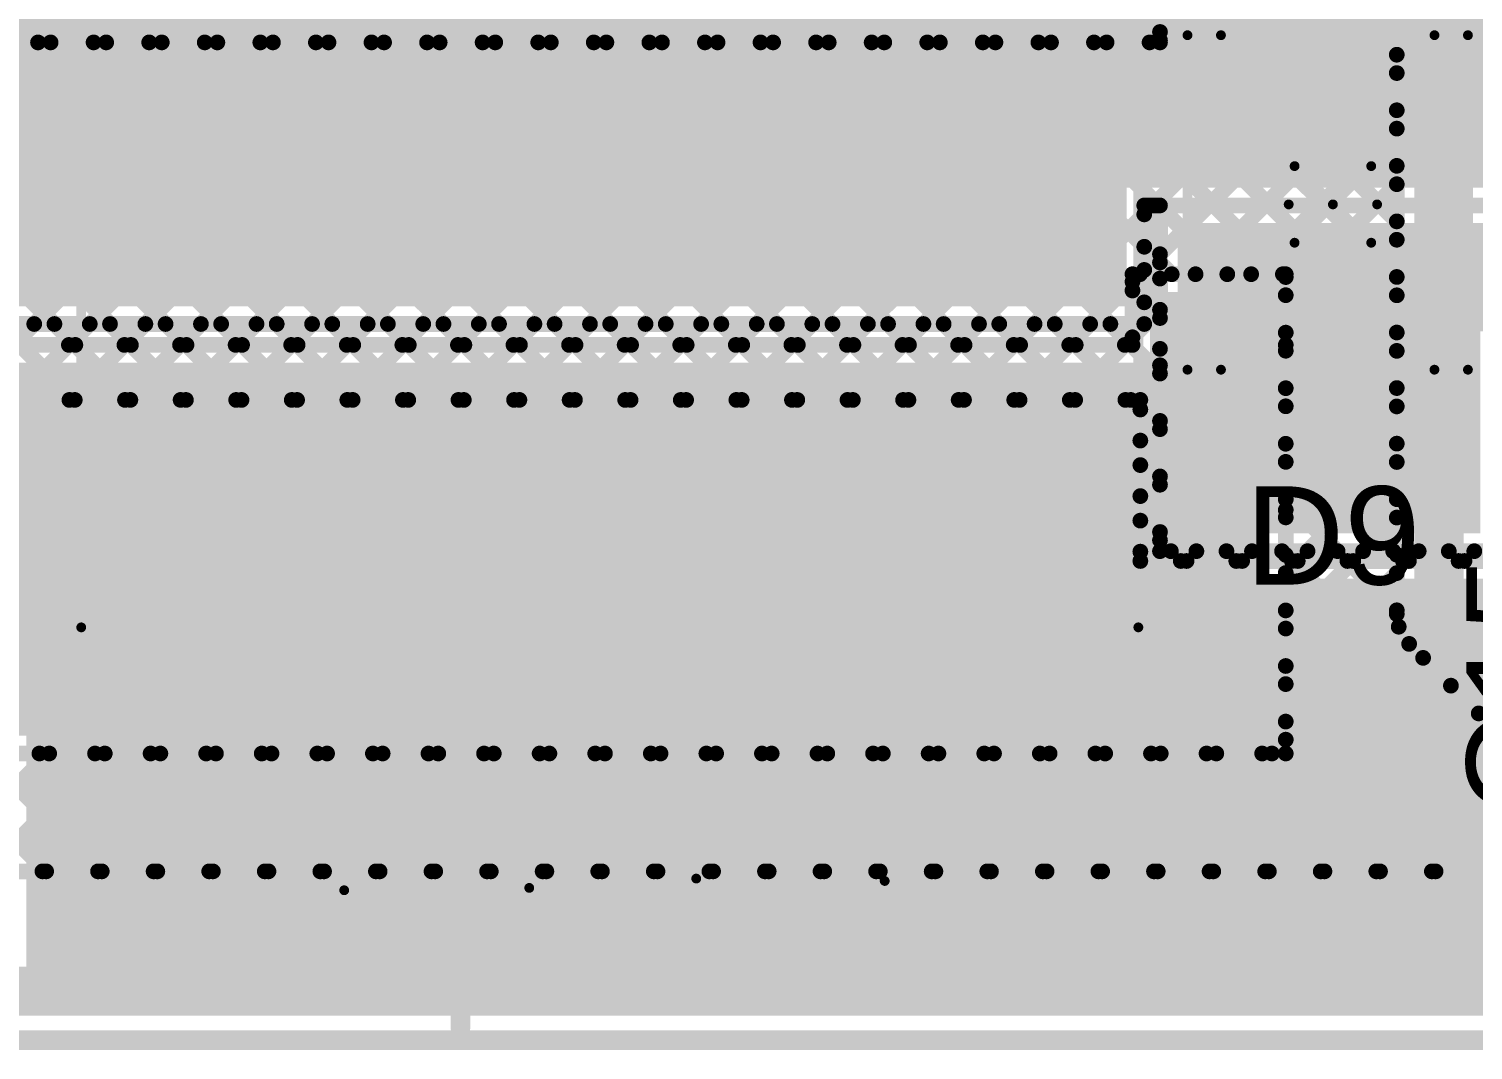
# Model space of a CAD drawing. Header units: millimetres. Extents: x -0.01 to 3.73, y -0.01 to 3.05.
# Drawn here: x 0.575 to 1.31, y -0.005 to 0.515 of the extents above; entities that cross this region are included whole.
import ezdxf

# ---------------------------------------------------------------- set-up
doc = ezdxf.new("R2010")
doc.units = ezdxf.units.MM
doc.header["$MEASUREMENT"] = 0
for name, color, linetype in [('BottomLayer', 5, 'Continuous'), ('Mechanical2', 216, 'Continuous'), ('TopLayer', 1, 'Continuous'), ('TopOverlay', 2, 'Continuous'), ('TopPaste', 8, 'Continuous'), ('TopSolder', 216, 'Continuous'), ('ViaHoleLayer', 16, 'Continuous')]:
    doc.layers.add(name, color=color, linetype=linetype)
doc.styles.add('Arial', font='', dxfattribs={"height": 0.2})
doc.styles.get('Arial').set_extended_font_data('Arial')

# ---------------------------------------------------------------- blocks, each defined once
blk = doc.blocks.new('SMBJ33CA_145')
at = {"layer": 'TopLayer'}
for points in [[(-0.04488, 0.04173), (0.04488, 0.04173), (0.04488, -0.04173), (-0.04488, -0.04173)], [(0.12559, 0.04173), (0.21535, 0.04173), (0.21535, -0.04173), (0.12559, -0.04173)]]:
    blk.add_hatch(color=1, dxfattribs=at).paths.add_polyline_path(points)
at = {"layer": 'TopPaste'}
for points in [[(-0.04488, 0.04173), (0.04488, 0.04173), (0.04488, -0.04173), (-0.04488, -0.04173)], [(0.12559, 0.04173), (0.21535, 0.04173), (0.21535, -0.04173), (0.12559, -0.04173)]]:
    blk.add_hatch(color=8, dxfattribs=at).paths.add_polyline_path(points)
at = {"layer": 'TopSolder'}
for points in [[(-0.04888, 0.04573), (0.04888, 0.04573), (0.04888, -0.04573), (-0.04888, -0.04573)], [(0.12159, 0.04573), (0.21935, 0.04573), (0.21935, -0.04573), (0.12159, -0.04573)]]:
    blk.add_hatch(color=216, dxfattribs=at).paths.add_polyline_path(points)
at = {"layer": 'TopOverlay', "const_width": 0.005}
for points in [[(-0.00214, 0.071), (-0.00214, 0.05397)], [(-0.00214, 0.071), (0.16814, 0.071)], [(0.16814, 0.071), (0.16814, 0.05397)], [(0.0625, 0.0165), (0.082, -0.003)], [(0.0625, 0.0165), (0.0625, -0.0225)], [(0.082, 0.0195), (0.082, -0.0255)], [(0.1015, 0.0165), (0.082, -0.003)], [(0.1015, 0.0165), (0.1015, -0.0225)], [(0.082, -0.003), (0.0625, -0.0225)], [(0.082, -0.003), (0.1015, -0.0225)], [(-0.00214, -0.05469), (-0.00214, -0.07172)], [(0.16814, -0.05469), (0.16814, -0.07172)], [(-0.00214, -0.07172), (0.16814, -0.07172)]]:
    blk.add_lwpolyline(points, dxfattribs=at)
at = {"layer": 'TopOverlay', "const_width": 0.0025}
for points in [[(-0.00339, 0.071, 1), (-0.00089, 0.071, 1)], [(-0.00339, 0.071, 1), (-0.00089, 0.071, 1)], [(0.16689, 0.071, 1), (0.16939, 0.071, 1)], [(0.16689, 0.071, 1), (0.16939, 0.071, 1)], [(-0.00339, 0.05397, 1), (-0.00089, 0.05397, 1)], [(0.16689, 0.05397, 1), (0.16939, 0.05397, 1)], [(0.06125, 0.0165, 1), (0.06375, 0.0165, 1)], [(0.06125, 0.0165, 1), (0.06375, 0.0165, 1)], [(0.08075, 0.0195, 1), (0.08325, 0.0195, 1)], [(0.10025, 0.0165, 1), (0.10275, 0.0165, 1)], [(0.10025, 0.0165, 1), (0.10275, 0.0165, 1)], [(0.08075, -0.003, 1), (0.08325, -0.003, 1)], [(0.08075, -0.003, 1), (0.08325, -0.003, 1)], [(0.08075, -0.003, 1), (0.08325, -0.003, 1)], [(0.08075, -0.003, 1), (0.08325, -0.003, 1)], [(0.06125, -0.0225, 1), (0.06375, -0.0225, 1)], [(0.06125, -0.0225, 1), (0.06375, -0.0225, 1)], [(0.10025, -0.0225, 1), (0.10275, -0.0225, 1)], [(0.10025, -0.0225, 1), (0.10275, -0.0225, 1)], [(0.08075, -0.0255, 1), (0.08325, -0.0255, 1)], [(-0.00339, -0.05469, 1), (-0.00089, -0.05469, 1)], [(0.16689, -0.05469, 1), (0.16939, -0.05469, 1)], [(-0.00339, -0.07172, 1), (-0.00089, -0.07172, 1)], [(-0.00339, -0.07172, 1), (-0.00089, -0.07172, 1)], [(0.16689, -0.07172, 1), (0.16939, -0.07172, 1)], [(0.16689, -0.07172, 1), (0.16939, -0.07172, 1)]]:
    blk.add_lwpolyline(points, format="xyb", close=True, dxfattribs=at)
blk = doc.blocks.new('VT1H471MI135000CE0_200')
at = {"layer": 'TopLayer'}
for points in [[(-0.32461, 0.03445), (-0.08051, 0.03445), (-0.08051, -0.03445), (-0.32461, -0.03445)], [(0.08051, 0.03445), (0.32461, 0.03445), (0.32461, -0.03445), (0.08051, -0.03445)]]:
    blk.add_hatch(color=1, dxfattribs=at).paths.add_polyline_path(points)
at = {"layer": 'TopPaste'}
for points in [[(-0.32461, 0.03445), (-0.08051, 0.03445), (-0.08051, -0.03445), (-0.32461, -0.03445)], [(0.08051, 0.03445), (0.32461, 0.03445), (0.32461, -0.03445), (0.08051, -0.03445)]]:
    blk.add_hatch(color=8, dxfattribs=at).paths.add_polyline_path(points)
at = {"layer": 'TopSolder'}
for points in [[(-0.32861, 0.03845), (-0.07651, 0.03845), (-0.07651, -0.03845), (-0.32861, -0.03845)], [(0.07651, 0.03845), (0.32861, 0.03845), (0.32861, -0.03845), (0.07651, -0.03845)]]:
    blk.add_hatch(color=216, dxfattribs=at).paths.add_polyline_path(points)
at = {"layer": 'TopOverlay'}
for points, const_width in [([(-0.13578, 0.27), (-0.26961, 0.13617)], 0.005), ([(-0.13578, 0.27), (0.269, 0.27)], 0.005), ([(0.269, 0.27), (0.269, 0.043)], 0.005), ([(-0.26961, 0.13617), (-0.26842, 0.042)], 0.005), ([(-0.30956, 0.108), (-0.30956, 0.048)], 0.01), ([(-0.33956, 0.077), (-0.27956, 0.077)], 0.01), ([(0.28422, 0.057), (0.34422, 0.057)], 0.01), ([(-0.26367, -0.04299), (-0.26488, -0.1389)], 0.005), ([(0.26758, -0.042), (0.26758, -0.268)], 0.005), ([(-0.26488, -0.1389), (-0.13578, -0.268)], 0.005), ([(-0.13578, -0.268), (0.26758, -0.268)], 0.005)]:
    blk.add_lwpolyline(points, dxfattribs=dict(at, const_width=const_width))
for points, const_width in [([(-0.13703, 0.27, 1), (-0.13453, 0.27, 1)], 0.0025), ([(-0.13703, 0.27, 1), (-0.13453, 0.27, 1)], 0.0025), ([(0.26775, 0.27, 1), (0.27025, 0.27, 1)], 0.0025), ([(0.26775, 0.27, 1), (0.27025, 0.27, 1)], 0.0025), ([(-0.27086, 0.13617, 1), (-0.26836, 0.13617, 1)], 0.0025), ([(-0.27086, 0.13617, 1), (-0.26836, 0.13617, 1)], 0.0025), ([(-0.31206, 0.108, 1), (-0.30706, 0.108, 1)], 0.005), ([(-0.34206, 0.077, 1), (-0.33706, 0.077, 1)], 0.005), ([(-0.28206, 0.077, 1), (-0.27706, 0.077, 1)], 0.005), ([(0.28172, 0.057, 1), (0.28672, 0.057, 1)], 0.005), ([(0.34172, 0.057, 1), (0.34672, 0.057, 1)], 0.005), ([(-0.31206, 0.048, 1), (-0.30706, 0.048, 1)], 0.005), ([(-0.26967, 0.042, 1), (-0.26717, 0.042, 1)], 0.0025), ([(0.26775, 0.043, 1), (0.27025, 0.043, 1)], 0.0025), ([(-0.26492, -0.04299, 1), (-0.26242, -0.04299, 1)], 0.0025), ([(0.26633, -0.042, 1), (0.26883, -0.042, 1)], 0.0025), ([(-0.26613, -0.1389, 1), (-0.26363, -0.1389, 1)], 0.0025), ([(-0.26613, -0.1389, 1), (-0.26363, -0.1389, 1)], 0.0025), ([(-0.13703, -0.268, 1), (-0.13453, -0.268, 1)], 0.0025), ([(-0.13703, -0.268, 1), (-0.13453, -0.268, 1)], 0.0025), ([(0.26633, -0.268, 1), (0.26883, -0.268, 1)], 0.0025), ([(0.26633, -0.268, 1), (0.26883, -0.268, 1)], 0.0025)]:
    blk.add_lwpolyline(points, format="xyb", close=True, dxfattribs=dict(at, const_width=const_width))

msp = doc.modelspace()

# ---------------------------------------------------------------- hatches: boundary and pattern name
at = {"layer": 'BottomLayer'}
for points in [[(1.146, 0.279), (1.206, 0.279), (1.206, 0.381), (1.146, 0.381)], [(0.384, 0.155), (1.206, 0.155), (1.206, 0.345), (0.384, 0.345)]]:
    msp.add_hatch(color=5, dxfattribs=at).paths.add_polyline_path(points)
h = msp.add_hatch(color=5, dxfattribs=at)
edge = h.paths.add_edge_path()
edge.add_arc((1.176, 0.364), 0.01181, 0, 360)
h = msp.add_hatch(color=5, dxfattribs=at)
edge = h.paths.add_edge_path()
edge.add_arc((1.176, 0.3325), 0.01181, 0, 360)
h = msp.add_hatch(color=5, dxfattribs=at)
edge = h.paths.add_edge_path()
edge.add_arc((1.176, 0.301), 0.01181, 0, 360)
at = {"layer": 'TopLayer'}
for points in [[(1.221, 0.715), (1.221, 0.472), (1.311, 0.472), (1.311, 0.715)], [(0.4, 0.434), (1.369, 0.434), (1.369, 0.557), (0.4, 0.557)], [(0.40017, 0.37365), (1.134, 0.37365), (1.134, 0.44), (0.40017, 0.44)], [(1.16, 0.361), (1.469, 0.361), (1.469, 0.416), (1.16, 0.416)], [(1.314, 0.37878), (1.16, 0.37878), (1.16, 0.258), (1.314, 0.258)], [(0.574, 0.139), (1.132, 0.139), (1.132, 0.317), (0.574, 0.317)], [(0.579, 0.16865), (1.555, 0.16865), (1.555, 0.235), (0.579, 0.235)], [(0.574, 0.018), (1.999, 0.018), (1.999, 0.179), (0.574, 0.179)]]:
    msp.add_hatch(color=1, dxfattribs=at).paths.add_polyline_path(points)
h = msp.add_hatch(color=1, dxfattribs=at)
edge = h.paths.add_edge_path()
edge.add_arc((1.176, 0.364), 0.01181, 0, 360)
h = msp.add_hatch(color=1, dxfattribs=at)
edge = h.paths.add_edge_path()
edge.add_arc((1.176, 0.3325), 0.01181, 0, 360)
h = msp.add_hatch(color=1, dxfattribs=at)
edge = h.paths.add_edge_path()
edge.add_arc((1.176, 0.301), 0.01181, 0, 360)
at = {"layer": 'ViaHoleLayer'}
h = msp.add_hatch(color=16, dxfattribs=at)
edge = h.paths.add_edge_path()
edge.add_arc((1.176, 0.364), 0.00591, 0, 360)
h = msp.add_hatch(color=16, dxfattribs=at)
edge = h.paths.add_edge_path()
edge.add_arc((1.176, 0.3325), 0.00591, 0, 360)
h = msp.add_hatch(color=16, dxfattribs=at)
edge = h.paths.add_edge_path()
edge.add_arc((1.176, 0.301), 0.00591, 0, 360)

# ---------------------------------------------------------------- linework, layer by layer
at = {"layer": 'BottomLayer'}
for points, const_width in [([(1.151, 0.508), (1.151, 0.718)], 0.008), ([(1.151, 0.51331), (1.35464, 0.71695)], 0.008), ([(1.01997, 0.354), (1.36878, 0.70281)], 0.008), ([(1.04825, 0.354), (1.38292, 0.68867)], 0.008), ([(1.07654, 0.354), (1.39707, 0.67453)], 0.008), ([(1.151, 0.62224), (1.2715, 0.50174)], 0.008), ([(1.151, 0.59396), (1.2715, 0.47346)], 0.008), ([(1.151, 0.56567), (1.2715, 0.44517)], 0.008), ([(1.293, 0.217), (1.293, 0.537)], 0.025), ([(1.151, 0.53739), (1.2715, 0.41689)], 0.008), ([(1.2715, 0.217), (1.2715, 0.537)], 0.008), ([(1.14082, 0.39), (1.2715, 0.52068)], 0.008), ([(0.53914, 0.354), (0.69314, 0.508)], 0.008), ([(0.54, 0.41143), (0.63657, 0.508)], 0.008), ([(0.54, 0.38315), (0.66485, 0.508)], 0.008), ([(0.54098, 0.46898), (0.58, 0.508)], 0.008), ([(0.541, 0.508), (1.151, 0.508)], 0.008), ([(0.54392, 0.44364), (0.60828, 0.508)], 0.008), ([(0.55813, 0.508), (0.71213, 0.354)], 0.008), ([(0.56742, 0.354), (0.72142, 0.508)], 0.008), ([(0.58642, 0.508), (0.74042, 0.354)], 0.008), ([(0.59571, 0.354), (0.74971, 0.508)], 0.008), ([(0.6147, 0.508), (0.7687, 0.354)], 0.008), ([(0.62399, 0.354), (0.77799, 0.508)], 0.008), ([(0.64299, 0.508), (0.79699, 0.354)], 0.008), ([(0.65227, 0.354), (0.80627, 0.508)], 0.008), ([(0.67127, 0.508), (0.82527, 0.354)], 0.008), ([(0.68056, 0.354), (0.83456, 0.508)], 0.008), ([(0.69956, 0.508), (0.85356, 0.354)], 0.008), ([(0.70884, 0.354), (0.86284, 0.508)], 0.008), ([(0.72784, 0.508), (0.88184, 0.354)], 0.008), ([(0.73713, 0.354), (0.89113, 0.508)], 0.008), ([(0.75612, 0.508), (0.91012, 0.354)], 0.008), ([(0.76541, 0.354), (0.91941, 0.508)], 0.008), ([(0.78441, 0.508), (0.93841, 0.354)], 0.008), ([(0.7937, 0.354), (0.9477, 0.508)], 0.008), ([(0.81269, 0.508), (0.96669, 0.354)], 0.008), ([(0.82198, 0.354), (0.97598, 0.508)], 0.008), ([(0.84098, 0.508), (0.99498, 0.354)], 0.008), ([(0.85026, 0.354), (1.00426, 0.508)], 0.008), ([(0.86926, 0.508), (1.02326, 0.354)], 0.008), ([(0.87855, 0.354), (1.03255, 0.508)], 0.008), ([(0.89755, 0.508), (1.05155, 0.354)], 0.008), ([(0.90683, 0.354), (1.06083, 0.508)], 0.008), ([(0.92583, 0.508), (1.07983, 0.354)], 0.008), ([(0.93512, 0.354), (1.08912, 0.508)], 0.008), ([(0.95411, 0.508), (1.10811, 0.354)], 0.008), ([(0.9634, 0.354), (1.1174, 0.508)], 0.008), ([(0.9824, 0.508), (1.1364, 0.354)], 0.008), ([(0.99169, 0.354), (1.14569, 0.508)], 0.008), ([(1.01068, 0.508), (1.137, 0.38168)], 0.008), ([(1.03897, 0.508), (1.15697, 0.39)], 0.008), ([(1.06725, 0.508), (1.18525, 0.39)], 0.008), ([(1.09554, 0.508), (1.21354, 0.39)], 0.008), ([(1.12382, 0.508), (1.2715, 0.36032)], 0.008), ([(1.151, 0.5091), (1.2715, 0.3886)], 0.008), ([(0.54, 0.49785), (0.68385, 0.354)], 0.008), ([(1.16911, 0.39), (1.2715, 0.49239)], 0.008), ([(0.54114, 0.46842), (0.65557, 0.354)], 0.008), ([(1.19739, 0.39), (1.2715, 0.46411)], 0.008), ([(0.54336, 0.43792), (0.62728, 0.354)], 0.008), ([(1.215, 0.37932), (1.2715, 0.43582)], 0.008), ([(0.54, 0.413), (0.599, 0.354)], 0.008), ([(1.215, 0.35104), (1.2715, 0.40754)], 0.008), ([(1.10482, 0.354), (1.137, 0.38618)], 0.008), ([(1.137, 0.39), (1.215, 0.39)], 0.008), ([(1.137, 0.354), (1.137, 0.39)], 0.008), ([(1.137, 0.38618), (1.14082, 0.39)], 0.008), ([(1.215, 0.354), (1.215, 0.39)], 0.008), ([(1.215, 0.38854), (1.2715, 0.33204)], 0.008), ([(1.215, 0.32276), (1.2715, 0.37926)], 0.008), ([(1.13311, 0.354), (1.137, 0.35789)], 0.008), ([(1.215, 0.36025), (1.2715, 0.30375)], 0.008), ([(0.375, 0.354), (1.137, 0.354)], 0.008), ([(1.215, 0.27), (1.215, 0.354)], 0.008), ([(1.215, 0.27), (1.215, 0.354)], 0.008), ([(1.215, 0.29447), (1.2715, 0.35097)], 0.008), ([(1.215, 0.33197), (1.2715, 0.27547)], 0.008), ([(1.215, 0.26619), (1.2715, 0.32269)], 0.008), ([(1.215, 0.30368), (1.2715, 0.24718)], 0.008), ([(1.215, 0.2379), (1.2715, 0.2944)], 0.008), ([(1.215, 0.2754), (1.2715, 0.2189)], 0.008), ([(1.215, 0.146), (1.215, 0.27)], 0.008), ([(1.215, 0.20962), (1.2715, 0.26612)], 0.008), ([(1.215, 0.24711), (1.344, 0.11811)], 0.008), ([(1.215, 0.18133), (1.2715, 0.23783)], 0.008), ([(1.293, 0.217), (1.369, 0.141)], 0.025), ([(1.215, 0.21883), (1.344, 0.08983)], 0.008), ([(1.215, 0.15305), (1.27249, 0.21054)], 0.008), ([(1.17623, 0.086), (1.28491, 0.19468)], 0.008), ([(1.2778, 0.2018), (1.344, 0.13559)], 0.008), ([(1.215, 0.19055), (1.31955, 0.086)], 0.008), ([(1.20452, 0.086), (1.29906, 0.18054)], 0.008), ([(1.2328, 0.086), (1.3132, 0.1664)], 0.008), ([(1.215, 0.16226), (1.29126, 0.086)], 0.008), ([(1.26109, 0.086), (1.32734, 0.15225)], 0.008), ([(0.375, 0.146), (1.215, 0.146)], 0.008), ([(0.52415, 0.146), (0.58415, 0.086)], 0.008), ([(0.5257, 0.086), (0.5857, 0.146)], 0.008), ([(0.55244, 0.146), (0.61244, 0.086)], 0.008), ([(0.55398, 0.086), (0.61398, 0.146)], 0.008), ([(0.58072, 0.146), (0.64072, 0.086)], 0.008), ([(0.58226, 0.086), (0.64226, 0.146)], 0.008), ([(0.60901, 0.146), (0.66901, 0.086)], 0.008), ([(0.61055, 0.086), (0.67055, 0.146)], 0.008), ([(0.63729, 0.146), (0.69729, 0.086)], 0.008), ([(0.63883, 0.086), (0.69883, 0.146)], 0.008), ([(0.66558, 0.146), (0.72557, 0.086)], 0.008), ([(0.66712, 0.086), (0.72712, 0.146)], 0.008), ([(0.69386, 0.146), (0.75386, 0.086)], 0.008), ([(0.6954, 0.086), (0.7554, 0.146)], 0.008), ([(0.72214, 0.146), (0.78214, 0.086)], 0.008), ([(0.72369, 0.086), (0.78369, 0.146)], 0.008), ([(0.75043, 0.146), (0.81043, 0.086)], 0.008), ([(0.75197, 0.086), (0.81197, 0.146)], 0.008), ([(0.77871, 0.146), (0.83871, 0.086)], 0.008), ([(0.78025, 0.086), (0.84025, 0.146)], 0.008), ([(0.807, 0.146), (0.867, 0.086)], 0.008), ([(0.80854, 0.086), (0.86854, 0.146)], 0.008), ([(0.83528, 0.146), (0.89528, 0.086)], 0.008), ([(0.83682, 0.086), (0.89682, 0.146)], 0.008), ([(0.86357, 0.146), (0.92357, 0.086)], 0.008), ([(0.86511, 0.086), (0.92511, 0.146)], 0.008), ([(0.89185, 0.146), (0.95185, 0.086)], 0.008), ([(0.89339, 0.086), (0.95339, 0.146)], 0.008), ([(0.92013, 0.146), (0.98013, 0.086)], 0.008), ([(0.92168, 0.086), (0.98168, 0.146)], 0.008), ([(0.94842, 0.146), (1.00842, 0.086)], 0.008), ([(0.94996, 0.086), (1.00996, 0.146)], 0.008), ([(0.9767, 0.146), (1.0367, 0.086)], 0.008), ([(0.97824, 0.086), (1.03824, 0.146)], 0.008), ([(1.00499, 0.146), (1.06499, 0.086)], 0.008), ([(1.00653, 0.086), (1.06653, 0.146)], 0.008), ([(1.03327, 0.146), (1.09327, 0.086)], 0.008), ([(1.03481, 0.086), (1.09481, 0.146)], 0.008), ([(1.06156, 0.146), (1.12156, 0.086)], 0.008), ([(1.0631, 0.086), (1.1231, 0.146)], 0.008), ([(1.08984, 0.146), (1.14984, 0.086)], 0.008), ([(1.09138, 0.086), (1.15138, 0.146)], 0.008), ([(1.11812, 0.146), (1.17812, 0.086)], 0.008), ([(1.11967, 0.086), (1.17967, 0.146)], 0.008), ([(1.14641, 0.146), (1.20641, 0.086)], 0.008), ([(1.14795, 0.086), (1.20795, 0.146)], 0.008), ([(1.17469, 0.146), (1.23469, 0.086)], 0.008), ([(1.20298, 0.146), (1.26298, 0.086)], 0.008), ([(1.28937, 0.086), (1.34148, 0.13811)], 0.008), ([(0.37541, 0.086), (1.344, 0.086)], 0.008), ([(0.406, 0.025), (2.3515, 0.025)], 0.025)]:
    msp.add_lwpolyline(points, dxfattribs=dict(at, const_width=const_width))
for points, const_width in [([(1.149, 0.51331, 1), (1.153, 0.51331, 1)], 0.004), ([(0.578, 0.508, 1), (0.582, 0.508, 1)], 0.004), ([(0.58442, 0.508, 1), (0.58842, 0.508, 1)], 0.004), ([(0.60628, 0.508, 1), (0.61028, 0.508, 1)], 0.004), ([(0.6127, 0.508, 1), (0.6167, 0.508, 1)], 0.004), ([(0.63457, 0.508, 1), (0.63857, 0.508, 1)], 0.004), ([(0.64099, 0.508, 1), (0.64499, 0.508, 1)], 0.004), ([(0.66285, 0.508, 1), (0.66685, 0.508, 1)], 0.004), ([(0.66927, 0.508, 1), (0.67327, 0.508, 1)], 0.004), ([(0.69114, 0.508, 1), (0.69514, 0.508, 1)], 0.004), ([(0.69756, 0.508, 1), (0.70156, 0.508, 1)], 0.004), ([(0.71942, 0.508, 1), (0.72342, 0.508, 1)], 0.004), ([(0.72584, 0.508, 1), (0.72984, 0.508, 1)], 0.004), ([(0.74771, 0.508, 1), (0.75171, 0.508, 1)], 0.004), ([(0.75412, 0.508, 1), (0.75812, 0.508, 1)], 0.004), ([(0.77599, 0.508, 1), (0.77999, 0.508, 1)], 0.004), ([(0.78241, 0.508, 1), (0.78641, 0.508, 1)], 0.004), ([(0.80427, 0.508, 1), (0.80827, 0.508, 1)], 0.004), ([(0.81069, 0.508, 1), (0.81469, 0.508, 1)], 0.004), ([(0.83256, 0.508, 1), (0.83656, 0.508, 1)], 0.004), ([(0.83898, 0.508, 1), (0.84298, 0.508, 1)], 0.004), ([(0.86084, 0.508, 1), (0.86484, 0.508, 1)], 0.004), ([(0.86726, 0.508, 1), (0.87126, 0.508, 1)], 0.004), ([(0.88913, 0.508, 1), (0.89313, 0.508, 1)], 0.004), ([(0.89555, 0.508, 1), (0.89955, 0.508, 1)], 0.004), ([(0.91741, 0.508, 1), (0.92141, 0.508, 1)], 0.004), ([(0.92383, 0.508, 1), (0.92783, 0.508, 1)], 0.004), ([(0.9457, 0.508, 1), (0.9497, 0.508, 1)], 0.004), ([(0.95211, 0.508, 1), (0.95611, 0.508, 1)], 0.004), ([(0.97398, 0.508, 1), (0.97798, 0.508, 1)], 0.004), ([(0.9804, 0.508, 1), (0.9844, 0.508, 1)], 0.004), ([(1.00226, 0.508, 1), (1.00626, 0.508, 1)], 0.004), ([(1.00868, 0.508, 1), (1.01268, 0.508, 1)], 0.004), ([(1.03055, 0.508, 1), (1.03455, 0.508, 1)], 0.004), ([(1.03697, 0.508, 1), (1.04097, 0.508, 1)], 0.004), ([(1.05883, 0.508, 1), (1.06283, 0.508, 1)], 0.004), ([(1.06525, 0.508, 1), (1.06925, 0.508, 1)], 0.004), ([(1.08712, 0.508, 1), (1.09112, 0.508, 1)], 0.004), ([(1.09354, 0.508, 1), (1.09754, 0.508, 1)], 0.004), ([(1.1154, 0.508, 1), (1.1194, 0.508, 1)], 0.004), ([(1.12182, 0.508, 1), (1.12582, 0.508, 1)], 0.004), ([(1.14369, 0.508, 1), (1.14769, 0.508, 1)], 0.004), ([(1.149, 0.5091, 1), (1.153, 0.5091, 1)], 0.004), ([(1.149, 0.508, 1), (1.153, 0.508, 1)], 0.004), ([(1.149, 0.508, 1), (1.153, 0.508, 1)], 0.004), ([(1.2695, 0.50174, 1), (1.2735, 0.50174, 1)], 0.004), ([(1.2695, 0.49239, 1), (1.2735, 0.49239, 1)], 0.004), ([(1.2695, 0.47346, 1), (1.2735, 0.47346, 1)], 0.004), ([(1.2695, 0.46411, 1), (1.2735, 0.46411, 1)], 0.004), ([(1.2695, 0.44517, 1), (1.2735, 0.44517, 1)], 0.004), ([(1.2695, 0.43582, 1), (1.2735, 0.43582, 1)], 0.004), ([(1.2695, 0.41689, 1), (1.2735, 0.41689, 1)], 0.004), ([(1.2695, 0.40754, 1), (1.2735, 0.40754, 1)], 0.004), ([(1.135, 0.39, 1), (1.139, 0.39, 1)], 0.004), ([(1.135, 0.39, 1), (1.139, 0.39, 1)], 0.004), ([(1.135, 0.38618, 1), (1.139, 0.38618, 1)], 0.004), ([(1.135, 0.38618, 1), (1.139, 0.38618, 1)], 0.004), ([(1.13882, 0.39, 1), (1.14282, 0.39, 1)], 0.004), ([(1.13882, 0.39, 1), (1.14282, 0.39, 1)], 0.004), ([(1.15497, 0.39, 1), (1.15897, 0.39, 1)], 0.004), ([(1.16711, 0.39, 1), (1.17111, 0.39, 1)], 0.004), ([(1.18325, 0.39, 1), (1.18725, 0.39, 1)], 0.004), ([(1.19539, 0.39, 1), (1.19939, 0.39, 1)], 0.004), ([(1.21154, 0.39, 1), (1.21554, 0.39, 1)], 0.004), ([(1.213, 0.39, 1), (1.217, 0.39, 1)], 0.004), ([(1.213, 0.39, 1), (1.217, 0.39, 1)], 0.004), ([(1.213, 0.38854, 1), (1.217, 0.38854, 1)], 0.004), ([(1.2695, 0.3886, 1), (1.2735, 0.3886, 1)], 0.004), ([(1.135, 0.38168, 1), (1.139, 0.38168, 1)], 0.004), ([(1.213, 0.37932, 1), (1.217, 0.37932, 1)], 0.004), ([(1.2695, 0.37926, 1), (1.2735, 0.37926, 1)], 0.004), ([(1.135, 0.35789, 1), (1.139, 0.35789, 1)], 0.004), ([(1.213, 0.36025, 1), (1.217, 0.36025, 1)], 0.004), ([(1.2695, 0.36032, 1), (1.2735, 0.36032, 1)], 0.004), ([(0.59371, 0.354, 1), (0.59771, 0.354, 1)], 0.004), ([(0.597, 0.354, 1), (0.601, 0.354, 1)], 0.004), ([(0.62199, 0.354, 1), (0.62599, 0.354, 1)], 0.004), ([(0.62528, 0.354, 1), (0.62928, 0.354, 1)], 0.004), ([(0.65027, 0.354, 1), (0.65427, 0.354, 1)], 0.004), ([(0.65357, 0.354, 1), (0.65757, 0.354, 1)], 0.004), ([(0.67856, 0.354, 1), (0.68256, 0.354, 1)], 0.004), ([(0.68185, 0.354, 1), (0.68585, 0.354, 1)], 0.004), ([(0.70684, 0.354, 1), (0.71084, 0.354, 1)], 0.004), ([(0.71013, 0.354, 1), (0.71413, 0.354, 1)], 0.004), ([(0.73513, 0.354, 1), (0.73913, 0.354, 1)], 0.004), ([(0.73842, 0.354, 1), (0.74242, 0.354, 1)], 0.004), ([(0.76341, 0.354, 1), (0.76741, 0.354, 1)], 0.004), ([(0.7667, 0.354, 1), (0.7707, 0.354, 1)], 0.004), ([(0.7917, 0.354, 1), (0.7957, 0.354, 1)], 0.004), ([(0.79499, 0.354, 1), (0.79899, 0.354, 1)], 0.004), ([(0.81998, 0.354, 1), (0.82398, 0.354, 1)], 0.004), ([(0.82327, 0.354, 1), (0.82727, 0.354, 1)], 0.004), ([(0.84826, 0.354, 1), (0.85226, 0.354, 1)], 0.004), ([(0.85156, 0.354, 1), (0.85556, 0.354, 1)], 0.004), ([(0.87655, 0.354, 1), (0.88055, 0.354, 1)], 0.004), ([(0.87984, 0.354, 1), (0.88384, 0.354, 1)], 0.004), ([(0.90483, 0.354, 1), (0.90883, 0.354, 1)], 0.004), ([(0.90812, 0.354, 1), (0.91212, 0.354, 1)], 0.004), ([(0.93312, 0.354, 1), (0.93712, 0.354, 1)], 0.004), ([(0.93641, 0.354, 1), (0.94041, 0.354, 1)], 0.004), ([(0.9614, 0.354, 1), (0.9654, 0.354, 1)], 0.004), ([(0.96469, 0.354, 1), (0.96869, 0.354, 1)], 0.004), ([(0.98969, 0.354, 1), (0.99369, 0.354, 1)], 0.004), ([(0.99298, 0.354, 1), (0.99698, 0.354, 1)], 0.004), ([(1.01797, 0.354, 1), (1.02197, 0.354, 1)], 0.004), ([(1.02126, 0.354, 1), (1.02526, 0.354, 1)], 0.004), ([(1.04625, 0.354, 1), (1.05025, 0.354, 1)], 0.004), ([(1.04955, 0.354, 1), (1.05355, 0.354, 1)], 0.004), ([(1.07454, 0.354, 1), (1.07854, 0.354, 1)], 0.004), ([(1.07783, 0.354, 1), (1.08183, 0.354, 1)], 0.004), ([(1.10282, 0.354, 1), (1.10682, 0.354, 1)], 0.004), ([(1.10611, 0.354, 1), (1.11011, 0.354, 1)], 0.004), ([(1.13111, 0.354, 1), (1.13511, 0.354, 1)], 0.004), ([(1.1344, 0.354, 1), (1.1384, 0.354, 1)], 0.004), ([(1.135, 0.354, 1), (1.139, 0.354, 1)], 0.004), ([(1.135, 0.354, 1), (1.139, 0.354, 1)], 0.004), ([(1.213, 0.354, 1), (1.217, 0.354, 1)], 0.004), ([(1.213, 0.354, 1), (1.217, 0.354, 1)], 0.004), ([(1.213, 0.354, 1), (1.217, 0.354, 1)], 0.004), ([(1.213, 0.35104, 1), (1.217, 0.35104, 1)], 0.004), ([(1.2695, 0.35097, 1), (1.2735, 0.35097, 1)], 0.004), ([(1.213, 0.33197, 1), (1.217, 0.33197, 1)], 0.004), ([(1.2695, 0.33204, 1), (1.2735, 0.33204, 1)], 0.004), ([(1.213, 0.32276, 1), (1.217, 0.32276, 1)], 0.004), ([(1.2695, 0.32269, 1), (1.2735, 0.32269, 1)], 0.004), ([(1.213, 0.30368, 1), (1.217, 0.30368, 1)], 0.004), ([(1.2695, 0.30375, 1), (1.2735, 0.30375, 1)], 0.004), ([(1.213, 0.29447, 1), (1.217, 0.29447, 1)], 0.004), ([(1.2695, 0.2944, 1), (1.2735, 0.2944, 1)], 0.004), ([(1.213, 0.2754, 1), (1.217, 0.2754, 1)], 0.004), ([(1.2695, 0.27547, 1), (1.2735, 0.27547, 1)], 0.004), ([(1.213, 0.27, 1), (1.217, 0.27, 1)], 0.004), ([(1.213, 0.27, 1), (1.217, 0.27, 1)], 0.004), ([(1.213, 0.27, 1), (1.217, 0.27, 1)], 0.004), ([(1.213, 0.26619, 1), (1.217, 0.26619, 1)], 0.004), ([(1.2695, 0.26612, 1), (1.2735, 0.26612, 1)], 0.004), ([(1.213, 0.24711, 1), (1.217, 0.24711, 1)], 0.004), ([(1.2695, 0.24718, 1), (1.2735, 0.24718, 1)], 0.004), ([(1.213, 0.2379, 1), (1.217, 0.2379, 1)], 0.004), ([(1.2695, 0.23783, 1), (1.2735, 0.23783, 1)], 0.004), ([(1.28675, 0.217, 1), (1.29925, 0.217, 1)], 0.0125), ([(1.28675, 0.217, 1), (1.29925, 0.217, 1)], 0.0125), ([(1.213, 0.21883, 1), (1.217, 0.21883, 1)], 0.004), ([(1.2695, 0.2189, 1), (1.2735, 0.2189, 1)], 0.004), ([(1.2695, 0.217, 1), (1.2735, 0.217, 1)], 0.004), ([(1.2695, 0.217, 1), (1.2735, 0.217, 1)], 0.004), ([(1.2695, 0.217, 1), (1.2735, 0.217, 1)], 0.004), ([(1.213, 0.20962, 1), (1.217, 0.20962, 1)], 0.004), ([(1.27049, 0.21054, 1), (1.27449, 0.21054, 1)], 0.004), ([(1.2758, 0.2018, 1), (1.2798, 0.2018, 1)], 0.004), ([(1.2758, 0.2018, 1), (1.2798, 0.2018, 1)], 0.004), ([(1.2758, 0.2018, 1), (1.2798, 0.2018, 1)], 0.004), ([(1.28291, 0.19468, 1), (1.28691, 0.19468, 1)], 0.004), ([(1.213, 0.19055, 1), (1.217, 0.19055, 1)], 0.004), ([(1.213, 0.18133, 1), (1.217, 0.18133, 1)], 0.004), ([(1.29706, 0.18054, 1), (1.30106, 0.18054, 1)], 0.004), ([(1.3112, 0.1664, 1), (1.3152, 0.1664, 1)], 0.004), ([(1.213, 0.16226, 1), (1.217, 0.16226, 1)], 0.004), ([(1.213, 0.15305, 1), (1.217, 0.15305, 1)], 0.004), ([(0.57872, 0.146, 1), (0.58272, 0.146, 1)], 0.004), ([(0.5837, 0.146, 1), (0.5877, 0.146, 1)], 0.004), ([(0.60701, 0.146, 1), (0.61101, 0.146, 1)], 0.004), ([(0.61198, 0.146, 1), (0.61598, 0.146, 1)], 0.004), ([(0.63529, 0.146, 1), (0.63929, 0.146, 1)], 0.004), ([(0.64026, 0.146, 1), (0.64426, 0.146, 1)], 0.004), ([(0.66358, 0.146, 1), (0.66758, 0.146, 1)], 0.004), ([(0.66855, 0.146, 1), (0.67255, 0.146, 1)], 0.004), ([(0.69186, 0.146, 1), (0.69586, 0.146, 1)], 0.004), ([(0.69683, 0.146, 1), (0.70083, 0.146, 1)], 0.004), ([(0.72014, 0.146, 1), (0.72414, 0.146, 1)], 0.004), ([(0.72512, 0.146, 1), (0.72912, 0.146, 1)], 0.004), ([(0.74843, 0.146, 1), (0.75243, 0.146, 1)], 0.004), ([(0.7534, 0.146, 1), (0.7574, 0.146, 1)], 0.004), ([(0.77671, 0.146, 1), (0.78071, 0.146, 1)], 0.004), ([(0.78169, 0.146, 1), (0.78569, 0.146, 1)], 0.004), ([(0.805, 0.146, 1), (0.809, 0.146, 1)], 0.004), ([(0.80997, 0.146, 1), (0.81397, 0.146, 1)], 0.004), ([(0.83328, 0.146, 1), (0.83728, 0.146, 1)], 0.004), ([(0.83825, 0.146, 1), (0.84225, 0.146, 1)], 0.004), ([(0.86157, 0.146, 1), (0.86557, 0.146, 1)], 0.004), ([(0.86654, 0.146, 1), (0.87054, 0.146, 1)], 0.004), ([(0.88985, 0.146, 1), (0.89385, 0.146, 1)], 0.004), ([(0.89482, 0.146, 1), (0.89882, 0.146, 1)], 0.004), ([(0.91813, 0.146, 1), (0.92213, 0.146, 1)], 0.004), ([(0.92311, 0.146, 1), (0.92711, 0.146, 1)], 0.004), ([(0.94642, 0.146, 1), (0.95042, 0.146, 1)], 0.004), ([(0.95139, 0.146, 1), (0.95539, 0.146, 1)], 0.004), ([(0.9747, 0.146, 1), (0.9787, 0.146, 1)], 0.004), ([(0.97968, 0.146, 1), (0.98368, 0.146, 1)], 0.004), ([(1.00299, 0.146, 1), (1.00699, 0.146, 1)], 0.004), ([(1.00796, 0.146, 1), (1.01196, 0.146, 1)], 0.004), ([(1.03127, 0.146, 1), (1.03527, 0.146, 1)], 0.004), ([(1.03624, 0.146, 1), (1.04024, 0.146, 1)], 0.004), ([(1.05956, 0.146, 1), (1.06356, 0.146, 1)], 0.004), ([(1.06453, 0.146, 1), (1.06853, 0.146, 1)], 0.004), ([(1.08784, 0.146, 1), (1.09184, 0.146, 1)], 0.004), ([(1.09281, 0.146, 1), (1.09681, 0.146, 1)], 0.004), ([(1.11612, 0.146, 1), (1.12012, 0.146, 1)], 0.004), ([(1.1211, 0.146, 1), (1.1251, 0.146, 1)], 0.004), ([(1.14441, 0.146, 1), (1.14841, 0.146, 1)], 0.004), ([(1.14938, 0.146, 1), (1.15338, 0.146, 1)], 0.004), ([(1.17269, 0.146, 1), (1.17669, 0.146, 1)], 0.004), ([(1.17767, 0.146, 1), (1.18167, 0.146, 1)], 0.004), ([(1.20098, 0.146, 1), (1.20498, 0.146, 1)], 0.004), ([(1.20595, 0.146, 1), (1.20995, 0.146, 1)], 0.004), ([(1.213, 0.146, 1), (1.217, 0.146, 1)], 0.004), ([(1.213, 0.146, 1), (1.217, 0.146, 1)], 0.004), ([(0.58026, 0.086, 1), (0.58426, 0.086, 1)], 0.004), ([(0.58215, 0.086, 1), (0.58615, 0.086, 1)], 0.004), ([(0.60855, 0.086, 1), (0.61255, 0.086, 1)], 0.004), ([(0.61044, 0.086, 1), (0.61444, 0.086, 1)], 0.004), ([(0.63683, 0.086, 1), (0.64083, 0.086, 1)], 0.004), ([(0.63872, 0.086, 1), (0.64272, 0.086, 1)], 0.004), ([(0.66512, 0.086, 1), (0.66912, 0.086, 1)], 0.004), ([(0.66701, 0.086, 1), (0.67101, 0.086, 1)], 0.004), ([(0.6934, 0.086, 1), (0.6974, 0.086, 1)], 0.004), ([(0.69529, 0.086, 1), (0.69929, 0.086, 1)], 0.004), ([(0.72169, 0.086, 1), (0.72569, 0.086, 1)], 0.004), ([(0.72357, 0.086, 1), (0.72757, 0.086, 1)], 0.004), ([(0.74997, 0.086, 1), (0.75397, 0.086, 1)], 0.004), ([(0.75186, 0.086, 1), (0.75586, 0.086, 1)], 0.004), ([(0.77825, 0.086, 1), (0.78225, 0.086, 1)], 0.004), ([(0.78014, 0.086, 1), (0.78414, 0.086, 1)], 0.004), ([(0.80654, 0.086, 1), (0.81054, 0.086, 1)], 0.004), ([(0.80843, 0.086, 1), (0.81243, 0.086, 1)], 0.004), ([(0.83482, 0.086, 1), (0.83882, 0.086, 1)], 0.004), ([(0.83671, 0.086, 1), (0.84071, 0.086, 1)], 0.004), ([(0.86311, 0.086, 1), (0.86711, 0.086, 1)], 0.004), ([(0.865, 0.086, 1), (0.869, 0.086, 1)], 0.004), ([(0.89139, 0.086, 1), (0.89539, 0.086, 1)], 0.004), ([(0.89328, 0.086, 1), (0.89728, 0.086, 1)], 0.004), ([(0.91968, 0.086, 1), (0.92368, 0.086, 1)], 0.004), ([(0.92157, 0.086, 1), (0.92557, 0.086, 1)], 0.004), ([(0.94796, 0.086, 1), (0.95196, 0.086, 1)], 0.004), ([(0.94985, 0.086, 1), (0.95385, 0.086, 1)], 0.004), ([(0.97624, 0.086, 1), (0.98024, 0.086, 1)], 0.004), ([(0.97813, 0.086, 1), (0.98213, 0.086, 1)], 0.004), ([(1.00453, 0.086, 1), (1.00853, 0.086, 1)], 0.004), ([(1.00642, 0.086, 1), (1.01042, 0.086, 1)], 0.004), ([(1.03281, 0.086, 1), (1.03681, 0.086, 1)], 0.004), ([(1.0347, 0.086, 1), (1.0387, 0.086, 1)], 0.004), ([(1.0611, 0.086, 1), (1.0651, 0.086, 1)], 0.004), ([(1.06299, 0.086, 1), (1.06699, 0.086, 1)], 0.004), ([(1.08938, 0.086, 1), (1.09338, 0.086, 1)], 0.004), ([(1.09127, 0.086, 1), (1.09527, 0.086, 1)], 0.004), ([(1.11767, 0.086, 1), (1.12167, 0.086, 1)], 0.004), ([(1.11956, 0.086, 1), (1.12356, 0.086, 1)], 0.004), ([(1.14595, 0.086, 1), (1.14995, 0.086, 1)], 0.004), ([(1.14784, 0.086, 1), (1.15184, 0.086, 1)], 0.004), ([(1.17423, 0.086, 1), (1.17823, 0.086, 1)], 0.004), ([(1.17612, 0.086, 1), (1.18012, 0.086, 1)], 0.004), ([(1.20252, 0.086, 1), (1.20652, 0.086, 1)], 0.004), ([(1.20441, 0.086, 1), (1.20841, 0.086, 1)], 0.004), ([(1.2308, 0.086, 1), (1.2348, 0.086, 1)], 0.004), ([(1.23269, 0.086, 1), (1.23669, 0.086, 1)], 0.004), ([(1.25909, 0.086, 1), (1.26309, 0.086, 1)], 0.004), ([(1.26098, 0.086, 1), (1.26498, 0.086, 1)], 0.004), ([(1.28737, 0.086, 1), (1.29137, 0.086, 1)], 0.004), ([(1.28926, 0.086, 1), (1.29326, 0.086, 1)], 0.004)]:
    msp.add_lwpolyline(points, format="xyb", close=True, dxfattribs=dict(at, const_width=const_width))
at = {"layer": 'BottomLayer', "const_width": 0.008}
msp.add_lwpolyline([(1.2778, 0.2018, -0.198912), (1.2715, 0.217)], format="xyb", dxfattribs=at)
msp.add_lwpolyline([(1.2778, 0.2018, -0.198912), (1.2715, 0.217)], format="xyb", dxfattribs=at)
at = {"layer": 'Mechanical2', "const_width": 0.01}
msp.add_lwpolyline([(0, 0), (3.621, 0)], dxfattribs=at)
at = {"layer": 'TopLayer', "const_width": 0.008}
for points in [[(1.143, 0.425), (1.151, 0.425)], [(1.143, 0.42046), (1.14754, 0.425)], [(1.143, 0.36465), (1.143, 0.425)], [(1.151, 0.425), (1.377, 0.425)], [(1.151, 0.425), (1.377, 0.425)], [(1.151, 0.38778), (1.151, 0.425)], [(1.143, 0.40397), (1.151, 0.39597)], [(1.143, 0.39218), (1.151, 0.40018)], [(1.151, 0.352), (1.151, 0.38778)], [(1.151, 0.352), (1.151, 0.38778)], [(1.10511, 0.326), (1.151, 0.37189)], [(1.143, 0.37568), (1.151, 0.36768)], [(0.40243, 0.36465), (1.143, 0.36465)], [(0.52948, 0.31606), (0.57807, 0.36465)], [(0.56006, 0.36465), (0.59871, 0.326)], [(0.56771, 0.326), (0.60635, 0.36465)], [(0.58835, 0.36465), (0.627, 0.326)], [(0.59599, 0.326), (0.63464, 0.36465)], [(0.61663, 0.36465), (0.65528, 0.326)], [(0.62427, 0.326), (0.66292, 0.36465)], [(0.64492, 0.36465), (0.68357, 0.326)], [(0.65256, 0.326), (0.69121, 0.36465)], [(0.6732, 0.36465), (0.71185, 0.326)], [(0.68084, 0.326), (0.71949, 0.36465)], [(0.70148, 0.36465), (0.74013, 0.326)], [(0.70913, 0.326), (0.74778, 0.36465)], [(0.72977, 0.36465), (0.76842, 0.326)], [(0.73741, 0.326), (0.77606, 0.36465)], [(0.75805, 0.36465), (0.7967, 0.326)], [(0.7657, 0.326), (0.80434, 0.36465)], [(0.78634, 0.36465), (0.82499, 0.326)], [(0.79398, 0.326), (0.83263, 0.36465)], [(0.81462, 0.36465), (0.85327, 0.326)], [(0.82226, 0.326), (0.86091, 0.36465)], [(0.84291, 0.36465), (0.88156, 0.326)], [(0.85055, 0.326), (0.8892, 0.36465)], [(0.87119, 0.36465), (0.90984, 0.326)], [(0.87883, 0.326), (0.91748, 0.36465)], [(0.89947, 0.36465), (0.93812, 0.326)], [(0.90712, 0.326), (0.94577, 0.36465)], [(0.92776, 0.36465), (0.96641, 0.326)], [(0.9354, 0.326), (0.97405, 0.36465)], [(0.95604, 0.36465), (0.99469, 0.326)], [(0.96369, 0.326), (1.00234, 0.36465)], [(0.98433, 0.36465), (1.02298, 0.326)], [(0.99197, 0.326), (1.03062, 0.36465)], [(1.01261, 0.36465), (1.05126, 0.326)], [(1.02025, 0.326), (1.0589, 0.36465)], [(1.0409, 0.36465), (1.07955, 0.326)], [(1.04854, 0.326), (1.08719, 0.36465)], [(1.06918, 0.36465), (1.10783, 0.326)], [(1.07682, 0.326), (1.11547, 0.36465)], [(1.09746, 0.36465), (1.13611, 0.326)], [(1.12575, 0.36465), (1.151, 0.3394)], [(1.151, 0.249), (1.151, 0.352)], [(1.13339, 0.326), (1.151, 0.34361)], [(0.565, 0.326), (1.141, 0.326)], [(1.13611, 0.326), (1.141, 0.32111)], [(1.141, 0.244), (1.141, 0.326)], [(1.141, 0.32111), (1.151, 0.31111)], [(1.141, 0.30532), (1.151, 0.31532)], [(1.141, 0.29283), (1.151, 0.28283)], [(1.141, 0.27704), (1.151, 0.28704)], [(1.141, 0.26455), (1.151, 0.25455)], [(1.141, 0.24876), (1.151, 0.25876)], [(1.151, 0.249), (1.323, 0.249)], [(1.15655, 0.249), (1.16155, 0.244)], [(1.16453, 0.244), (1.16953, 0.249)], [(1.18483, 0.249), (1.18983, 0.244)], [(1.19281, 0.244), (1.19781, 0.249)], [(1.21311, 0.249), (1.21811, 0.244)], [(1.2211, 0.244), (1.2261, 0.249)], [(1.2414, 0.249), (1.2464, 0.244)], [(1.24938, 0.244), (1.25438, 0.249)], [(1.26968, 0.249), (1.27468, 0.244)], [(1.27767, 0.244), (1.28267, 0.249)], [(1.29797, 0.249), (1.30297, 0.244)], [(1.30595, 0.244), (1.31095, 0.249)], [(1.141, 0.244), (1.564, 0.244)]]:
    msp.add_lwpolyline(points, dxfattribs=at)
at = {"layer": 'TopLayer', "const_width": 0.004}
for points in [[(1.141, 0.425, 1), (1.145, 0.425, 1)], [(1.141, 0.425, 1), (1.145, 0.425, 1)], [(1.14554, 0.425, 1), (1.14954, 0.425, 1)], [(1.149, 0.425, 1), (1.153, 0.425, 1)], [(1.149, 0.425, 1), (1.153, 0.425, 1)], [(1.149, 0.425, 1), (1.153, 0.425, 1)], [(1.149, 0.425, 1), (1.153, 0.425, 1)], [(1.141, 0.42046, 1), (1.145, 0.42046, 1)], [(1.141, 0.40397, 1), (1.145, 0.40397, 1)], [(1.149, 0.40018, 1), (1.153, 0.40018, 1)], [(1.149, 0.39597, 1), (1.153, 0.39597, 1)], [(1.141, 0.39218, 1), (1.145, 0.39218, 1)], [(1.149, 0.38778, 1), (1.153, 0.38778, 1)], [(1.149, 0.38778, 1), (1.153, 0.38778, 1)], [(1.149, 0.38778, 1), (1.153, 0.38778, 1)], [(1.141, 0.37568, 1), (1.145, 0.37568, 1)], [(1.149, 0.37189, 1), (1.153, 0.37189, 1)], [(0.57607, 0.36465, 1), (0.58007, 0.36465, 1)], [(0.58635, 0.36465, 1), (0.59035, 0.36465, 1)], [(0.60435, 0.36465, 1), (0.60835, 0.36465, 1)], [(0.61463, 0.36465, 1), (0.61863, 0.36465, 1)], [(0.63264, 0.36465, 1), (0.63664, 0.36465, 1)], [(0.64292, 0.36465, 1), (0.64692, 0.36465, 1)], [(0.66092, 0.36465, 1), (0.66492, 0.36465, 1)], [(0.6712, 0.36465, 1), (0.6752, 0.36465, 1)], [(0.68921, 0.36465, 1), (0.69321, 0.36465, 1)], [(0.69948, 0.36465, 1), (0.70348, 0.36465, 1)], [(0.71749, 0.36465, 1), (0.72149, 0.36465, 1)], [(0.72777, 0.36465, 1), (0.73177, 0.36465, 1)], [(0.74578, 0.36465, 1), (0.74978, 0.36465, 1)], [(0.75605, 0.36465, 1), (0.76005, 0.36465, 1)], [(0.77406, 0.36465, 1), (0.77806, 0.36465, 1)], [(0.78434, 0.36465, 1), (0.78834, 0.36465, 1)], [(0.80234, 0.36465, 1), (0.80634, 0.36465, 1)], [(0.81262, 0.36465, 1), (0.81662, 0.36465, 1)], [(0.83063, 0.36465, 1), (0.83463, 0.36465, 1)], [(0.84091, 0.36465, 1), (0.84491, 0.36465, 1)], [(0.85891, 0.36465, 1), (0.86291, 0.36465, 1)], [(0.86919, 0.36465, 1), (0.87319, 0.36465, 1)], [(0.8872, 0.36465, 1), (0.8912, 0.36465, 1)], [(0.89747, 0.36465, 1), (0.90147, 0.36465, 1)], [(0.91548, 0.36465, 1), (0.91948, 0.36465, 1)], [(0.92576, 0.36465, 1), (0.92976, 0.36465, 1)], [(0.94377, 0.36465, 1), (0.94777, 0.36465, 1)], [(0.95404, 0.36465, 1), (0.95804, 0.36465, 1)], [(0.97205, 0.36465, 1), (0.97605, 0.36465, 1)], [(0.98233, 0.36465, 1), (0.98633, 0.36465, 1)], [(1.00034, 0.36465, 1), (1.00434, 0.36465, 1)], [(1.01061, 0.36465, 1), (1.01461, 0.36465, 1)], [(1.02862, 0.36465, 1), (1.03262, 0.36465, 1)], [(1.0389, 0.36465, 1), (1.0429, 0.36465, 1)], [(1.0569, 0.36465, 1), (1.0609, 0.36465, 1)], [(1.06718, 0.36465, 1), (1.07118, 0.36465, 1)], [(1.08519, 0.36465, 1), (1.08919, 0.36465, 1)], [(1.09546, 0.36465, 1), (1.09946, 0.36465, 1)], [(1.11347, 0.36465, 1), (1.11747, 0.36465, 1)], [(1.12375, 0.36465, 1), (1.12775, 0.36465, 1)], [(1.141, 0.36465, 1), (1.145, 0.36465, 1)], [(1.141, 0.36465, 1), (1.145, 0.36465, 1)], [(1.149, 0.36768, 1), (1.153, 0.36768, 1)], [(1.149, 0.352, 1), (1.153, 0.352, 1)], [(1.149, 0.352, 1), (1.153, 0.352, 1)], [(1.149, 0.352, 1), (1.153, 0.352, 1)], [(1.149, 0.34361, 1), (1.153, 0.34361, 1)], [(1.149, 0.3394, 1), (1.153, 0.3394, 1)], [(0.59399, 0.326, 1), (0.59799, 0.326, 1)], [(0.59671, 0.326, 1), (0.60071, 0.326, 1)], [(0.62227, 0.326, 1), (0.62627, 0.326, 1)], [(0.625, 0.326, 1), (0.629, 0.326, 1)], [(0.65056, 0.326, 1), (0.65456, 0.326, 1)], [(0.65328, 0.326, 1), (0.65728, 0.326, 1)], [(0.67884, 0.326, 1), (0.68284, 0.326, 1)], [(0.68157, 0.326, 1), (0.68557, 0.326, 1)], [(0.70713, 0.326, 1), (0.71113, 0.326, 1)], [(0.70985, 0.326, 1), (0.71385, 0.326, 1)], [(0.73541, 0.326, 1), (0.73941, 0.326, 1)], [(0.73813, 0.326, 1), (0.74213, 0.326, 1)], [(0.7637, 0.326, 1), (0.7677, 0.326, 1)], [(0.76642, 0.326, 1), (0.77042, 0.326, 1)], [(0.79198, 0.326, 1), (0.79598, 0.326, 1)], [(0.7947, 0.326, 1), (0.7987, 0.326, 1)], [(0.82026, 0.326, 1), (0.82426, 0.326, 1)], [(0.82299, 0.326, 1), (0.82699, 0.326, 1)], [(0.84855, 0.326, 1), (0.85255, 0.326, 1)], [(0.85127, 0.326, 1), (0.85527, 0.326, 1)], [(0.87683, 0.326, 1), (0.88083, 0.326, 1)], [(0.87956, 0.326, 1), (0.88356, 0.326, 1)], [(0.90512, 0.326, 1), (0.90912, 0.326, 1)], [(0.90784, 0.326, 1), (0.91184, 0.326, 1)], [(0.9334, 0.326, 1), (0.9374, 0.326, 1)], [(0.93612, 0.326, 1), (0.94012, 0.326, 1)], [(0.96169, 0.326, 1), (0.96569, 0.326, 1)], [(0.96441, 0.326, 1), (0.96841, 0.326, 1)], [(0.98997, 0.326, 1), (0.99397, 0.326, 1)], [(0.99269, 0.326, 1), (0.99669, 0.326, 1)], [(1.01825, 0.326, 1), (1.02225, 0.326, 1)], [(1.02098, 0.326, 1), (1.02498, 0.326, 1)], [(1.04654, 0.326, 1), (1.05054, 0.326, 1)], [(1.04926, 0.326, 1), (1.05326, 0.326, 1)], [(1.07482, 0.326, 1), (1.07882, 0.326, 1)], [(1.07755, 0.326, 1), (1.08155, 0.326, 1)], [(1.10311, 0.326, 1), (1.10711, 0.326, 1)], [(1.10583, 0.326, 1), (1.10983, 0.326, 1)], [(1.13139, 0.326, 1), (1.13539, 0.326, 1)], [(1.13411, 0.326, 1), (1.13811, 0.326, 1)], [(1.13411, 0.326, 1), (1.13811, 0.326, 1)], [(1.139, 0.326, 1), (1.143, 0.326, 1)], [(1.139, 0.326, 1), (1.143, 0.326, 1)], [(1.139, 0.32111, 1), (1.143, 0.32111, 1)], [(1.139, 0.32111, 1), (1.143, 0.32111, 1)], [(1.149, 0.31532, 1), (1.153, 0.31532, 1)], [(1.139, 0.30532, 1), (1.143, 0.30532, 1)], [(1.149, 0.31111, 1), (1.153, 0.31111, 1)], [(1.139, 0.29283, 1), (1.143, 0.29283, 1)], [(1.149, 0.28704, 1), (1.153, 0.28704, 1)], [(1.149, 0.28283, 1), (1.153, 0.28283, 1)], [(1.139, 0.27704, 1), (1.143, 0.27704, 1)], [(1.139, 0.26455, 1), (1.143, 0.26455, 1)], [(1.149, 0.25876, 1), (1.153, 0.25876, 1)], [(1.149, 0.25455, 1), (1.153, 0.25455, 1)], [(1.139, 0.24876, 1), (1.143, 0.24876, 1)], [(1.149, 0.249, 1), (1.153, 0.249, 1)], [(1.149, 0.249, 1), (1.153, 0.249, 1)], [(1.15455, 0.249, 1), (1.15855, 0.249, 1)], [(1.16753, 0.249, 1), (1.17153, 0.249, 1)], [(1.18283, 0.249, 1), (1.18683, 0.249, 1)], [(1.19581, 0.249, 1), (1.19981, 0.249, 1)], [(1.21111, 0.249, 1), (1.21511, 0.249, 1)], [(1.2241, 0.249, 1), (1.2281, 0.249, 1)], [(1.2394, 0.249, 1), (1.2434, 0.249, 1)], [(1.25238, 0.249, 1), (1.25638, 0.249, 1)], [(1.26768, 0.249, 1), (1.27168, 0.249, 1)], [(1.28067, 0.249, 1), (1.28467, 0.249, 1)], [(1.29597, 0.249, 1), (1.29997, 0.249, 1)], [(1.30895, 0.249, 1), (1.31295, 0.249, 1)], [(1.139, 0.244, 1), (1.143, 0.244, 1)], [(1.139, 0.244, 1), (1.143, 0.244, 1)], [(1.15955, 0.244, 1), (1.16355, 0.244, 1)], [(1.16253, 0.244, 1), (1.16653, 0.244, 1)], [(1.18783, 0.244, 1), (1.19183, 0.244, 1)], [(1.19081, 0.244, 1), (1.19481, 0.244, 1)], [(1.21611, 0.244, 1), (1.22011, 0.244, 1)], [(1.2191, 0.244, 1), (1.2231, 0.244, 1)], [(1.2444, 0.244, 1), (1.2484, 0.244, 1)], [(1.24738, 0.244, 1), (1.25138, 0.244, 1)], [(1.27268, 0.244, 1), (1.27668, 0.244, 1)], [(1.27567, 0.244, 1), (1.27967, 0.244, 1)], [(1.30097, 0.244, 1), (1.30497, 0.244, 1)], [(1.30395, 0.244, 1), (1.30795, 0.244, 1)]]:
    msp.add_lwpolyline(points, format="xyb", close=True, dxfattribs=at)

# ---------------------------------------------------------------- block references
at = {"rotation": 90}
for name, p in [('VT1H471MI135000CE0_200', (0.872, 0.346)), ('SMBJ33CA_145', (1.236, 0.34353))]:
    msp.add_blockref(name, p, dxfattribs=at)

# ---------------------------------------------------------------- texts
at = {"layer": 'TopOverlay', "style": 'Arial'}
msp.add_text('D9', height=0.05, dxfattribs=at).set_placement((1.19435, 0.23201))
msp.add_text('Q15', height=0.05, rotation=90, dxfattribs=at).set_placement((1.35699, 0.11452))

doc.saveas('drawing.dxf')
